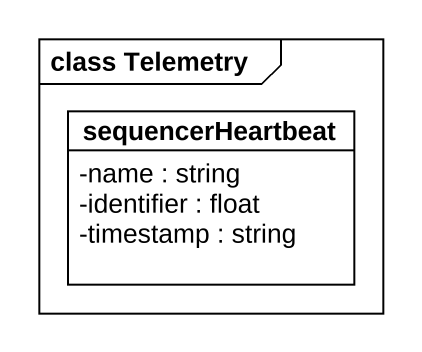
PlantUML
@startuml
mainframe class Telemetry
hide circle
hide empty members
skinparam classAttributeIconSize 0
class sequencerHeartbeat {
  -name : string
  -identifier : float
  -timestamp : string
}
@enduml
